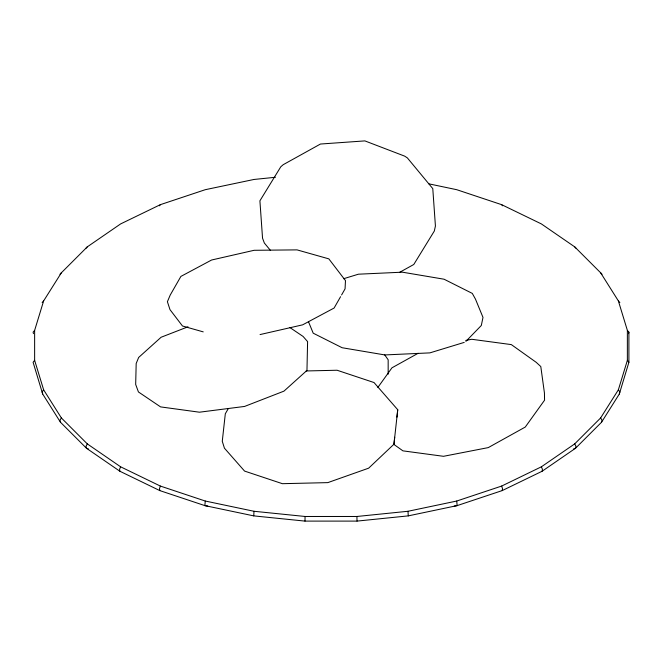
<?xml version="1.0" encoding="UTF-8"?>
<svg xmlns="http://www.w3.org/2000/svg" width="662" height="662" viewBox="0 0 662 662"><rect width="100%" height="100%" fill="white"/><g stroke="black" fill="none" stroke-linecap="round" stroke-linejoin="round"><path stroke-width="0.99" d="M275.45 177.275L254.001 179.46L205.27 189.696L160.361 204.666L120.633 223.913L87.301 246.852L61.376 272.777L43.634 300.912L34.631 330.396L34.631 360.335L33.1 362.28L42.691 394.031L60.482 422.257L86.499 448.273L119.938 471.278L159.799 490.592L204.856 505.611L253.745 515.88L304.983 521.102L357.017 521.102L356.926 516.476L407.999 511.279L456.73 501.035L501.639 486.065L541.367 466.818L574.699 443.888L600.624 417.954L618.366 389.819L627.369 360.335L627.369 330.396L618.366 300.912L600.624 272.777L574.699 246.852L541.367 223.913L501.639 204.666L456.73 189.696L428.885 183.846M34.631 360.335L43.634 389.819L61.376 417.954L87.301 443.888L120.633 466.818L160.361 486.065L205.27 501.035L254.001 511.279L305.074 516.476L304.983 521.102M357.017 521.102L408.255 515.88L407.999 511.279M228.233 408.752L225.312 413.758L222.275 441.281L224.435 448.182L244.559 471.079L282.401 483.69L327.822 482.623L368.651 468.175L393.948 444.219L394.693 437.243M396.943 417.168L397.738 409.728L374.005 382.537L337.082 370.24L306.167 370.96M393.948 444.219L397.738 409.728M254.001 511.279L253.745 515.88M408.255 515.88L457.144 505.611L502.201 490.592L502.524 488.655L501.639 486.065M502.201 490.592L542.062 471.278L542.451 469.308L541.367 466.818M205.27 501.035L204.856 505.611A299.332 103.289 -74.9 0 0 207.76 506.049M542.062 471.278L575.501 448.273L601.518 422.257L602.023 420.196L600.624 417.954M628.528 333.665L628.9 332.183L627.369 330.396M601.518 422.257L619.309 394.031L619.847 391.912L618.366 389.819M628.9 332.183L628.9 362.28L619.309 394.031M160.361 486.065L159.476 488.655L159.799 490.592M120.633 466.818L119.549 469.308L119.938 471.278M87.301 443.888L86.043 446.254L86.499 448.273A299.332 200.205 -50.5 0 0 88.36 448.877M340.574 296.708L334.103 308.037L302.625 324.843L260.05 334.567M341.575 294.971L345.059 288.872L345.481 280.605L328.84 258.867L297.031 249.88L254.117 250.294L211.608 260.009L180.892 276.41L170.2 295.103L167.403 301.715L169.985 309.626L182.48 326.002L203.226 331.869M61.376 417.954L59.977 420.196L60.482 422.257M43.634 389.819L42.153 391.912L42.691 394.031M377.828 387.493L391.945 367.824L418.119 353.293M159.476 205.808L160.361 204.666M34.631 330.396L33.1 332.183L33.472 333.665M42.153 302.542L43.634 300.912M86.043 248.2L87.301 246.852M59.977 274.267L61.376 272.777M465.891 341.377L481.307 325.497L482.995 317.412L475.473 299.125L472.287 293.398L444.061 279.215L402.397 272.181L358.44 274.192L343.677 278.694M399.591 272.355L413.783 264.486L434.313 231.046L435.422 226.015L432.783 188.62L407.345 157.879L404.631 156.124L364.886 140.898L320.449 144.035L283.22 164.681L280.787 166.791L259.909 200.809L262.541 238.196L264.345 243.02L270.27 250.186M187.991 326.805L161.106 337.248L138.656 357.463L136.182 363.504L135.677 384.448L138.432 391.954L160.576 406.898L199.436 412.203L244.592 406.435L283.948 391.143L306.961 370.422L307.598 341.6L303.097 336.453L289.799 327.483M464.211 342.403L429.878 352.879L384.837 354.94L342.13 347.732L313.209 333.185L308.533 321.831M465.783 340.442L471.741 339.275L511.329 344.604L536.203 362.321L540.796 366.558L544.437 393.005L544.561 400.187L525.272 427.056L488.275 447.603L443.499 456.308L402.926 450.855L393.882 444.409M305.074 516.476L356.926 516.476M600.624 272.777L602.023 274.267M574.699 246.852L575.957 248.2M618.366 300.912L619.847 302.542M627.369 360.335L628.9 362.28M501.639 204.666L502.524 205.808M384.639 354.766L388.164 359.78L388.164 374.212M574.699 443.888L575.957 446.254L575.501 448.273A299.332 200.205 50.5 0 1 573.64 448.877M456.73 501.035L457.144 505.611A299.332 103.289 74.9 0 1 454.24 506.049"/></g></svg>
